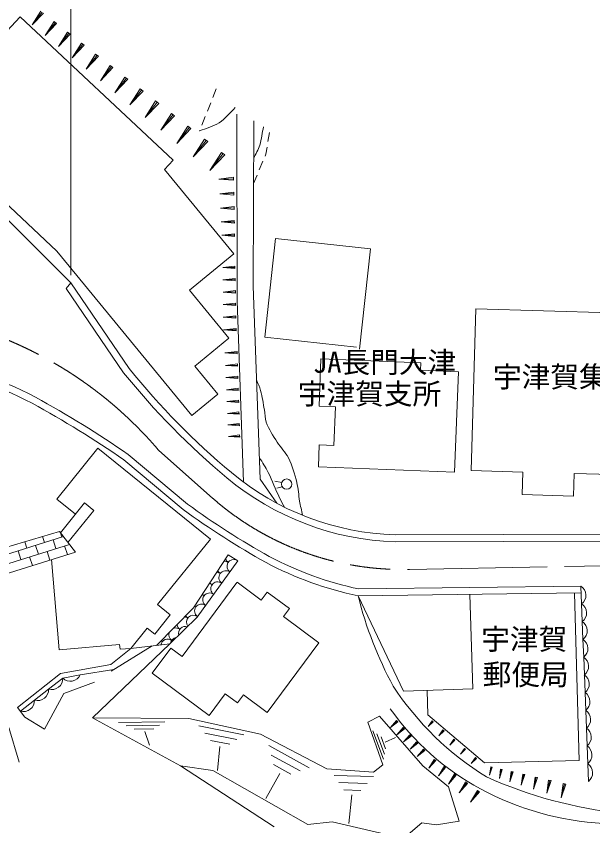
# Model space of a CAD drawing. Units: millimetres, scale not verified. Extents: x 40000 to 680000, y 20000 to 380000.
# Drawn here: x 89698 to 139947, y 244734 to 315316 of the extents above; entities that cross this region are included whole.
import ezdxf
from ezdxf.enums import TextEntityAlignment as Align

# ---------------------------------------------------------------- set-up
doc = ezdxf.new("R2010")
doc.units = ezdxf.units.MM
doc.header["$LTSCALE"] = 1000
doc.linetypes.add('CHAIN', pattern=[18.5, 12, -1.5, 3.5, -1.5])
for name, color, linetype, lineweight in [('M-BGD', 7, 'Continuous', 13), ('M-BMK', 2, 'CHAIN', 13), ('M-WORK', 1, 'Continuous', 13)]:
    doc.layers.add(name, color=color, linetype=linetype, lineweight=lineweight)
doc.styles.add('ＭＳ ゴシック', font='')
doc.styles.get('ＭＳ ゴシック').set_extended_font_data('MS Gothic')

msp = doc.modelspace()

# ---------------------------------------------------------------- linework, layer by layer
at = {"layer": 'M-BMK'}
for p, q in [((102132, 277451), (106807, 273303)), ((123971, 267092), (159015, 267732))]:
    msp.add_line(p, q, dxfattribs=at)
for centre, radius, start, end in [((75451, 254798), 35000, 40.33269, 85.18827), ((123309, 292083), 25000, 228.69372, 271.51821)]:
    msp.add_arc(centre, radius, start, end, dxfattribs=at)
at = {"layer": 'M-WORK'}
for p, q in [((94455, 292729), (94455, 334207)), ((91846, 315740), (91093, 314552)), ((91955, 315655), (91093, 314552)), ((92064, 315570), (91093, 314552)), ((90036, 315262), (81342, 305989)), ((90036, 315262), (103369, 302761)), ((92999, 314840), (92228, 313623)), ((92999, 314840), (93222, 314665)), ((93111, 314753), (92228, 313623)), ((93222, 314665), (92228, 313623)), ((94178, 313918), (93389, 312672)), ((94293, 313829), (93389, 312672)), ((94407, 313740), (93389, 312672)), ((94178, 313918), (94407, 313740)), ((95385, 312976), (94576, 311699)), ((95502, 312884), (94576, 311699)), ((95620, 312793), (94576, 311699)), ((95385, 312976), (95620, 312793)), ((96620, 312011), (95792, 310703)), ((96620, 312011), (96860, 311824)), ((96740, 311917), (95792, 310703)), ((96860, 311824), (95792, 310703)), ((97883, 311024), (97035, 309685)), ((98006, 310928), (97035, 309685)), ((98129, 310832), (97035, 309685)), ((97883, 311024), (98129, 310832)), ((99176, 310014), (98307, 308643)), ((99302, 309916), (98307, 308643)), ((99176, 310014), (99428, 309818)), ((99428, 309818), (98307, 308643)), ((100499, 308981), (99609, 307576)), ((100628, 308880), (99609, 307576)), ((100757, 308779), (99609, 307576)), ((100499, 308981), (100757, 308779)), ((107123, 308986), (106831, 308241)), ((101852, 307924), (100941, 306485)), ((101984, 307821), (100941, 306485)), ((101852, 307924), (102116, 307717)), ((106649, 307776), (106356, 307031)), ((102116, 307717), (100941, 306485)), ((103237, 306842), (102303, 305369)), ((103372, 306736), (102303, 305369)), ((103507, 306631), (102303, 305369)), ((103237, 306842), (103507, 306631)), ((106174, 306566), (105882, 305821)), ((108929, 306763), (108964, 290488)), ((93229, 294844), (81342, 305989)), ((104653, 305735), (103698, 304227)), ((104792, 305627), (103698, 304227)), ((104653, 305735), (104930, 305519)), ((110406, 306183), (110353, 291788)), ((104930, 305519), (103698, 304227)), ((105699, 305355), (105682, 305313)), ((111639, 304397), (111774, 305185)), ((106103, 304603), (105124, 303058)), ((106245, 304492), (105124, 303058)), ((106386, 304381), (105124, 303058)), ((106103, 304603), (106386, 304381)), ((111447, 303274), (111555, 303904)), ((107586, 303444), (106584, 301862)), ((107731, 303331), (106584, 301862)), ((107876, 303217), (106584, 301862)), ((107586, 303444), (107876, 303217)), ((111385, 303126), (111447, 303274)), ((103369, 302761), (102614, 301956)), ((110885, 301925), (111193, 302664)), ((108657, 294588), (102614, 301956)), ((110386, 300725), (110693, 301464)), ((108636, 301269), (107363, 301115)), ((108638, 301139), (107363, 301115)), ((108641, 301009), (107363, 301115)), ((108636, 301269), (108641, 301009)), ((86129, 300400), (94455, 292068)), ((108660, 299971), (107433, 299823)), ((108662, 299845), (107433, 299823)), ((108665, 299720), (107433, 299823)), ((108660, 299971), (108665, 299720)), ((108683, 298719), (107500, 298576)), ((108686, 298598), (107500, 298576)), ((108688, 298477), (107500, 298576)), ((108683, 298719), (108688, 298477)), ((108706, 297511), (107566, 297374)), ((108708, 297395), (107566, 297374)), ((108710, 297279), (107566, 297374)), ((108706, 297511), (108710, 297279)), ((108727, 296347), (107628, 296214)), ((108729, 296234), (107628, 296214)), ((108731, 296122), (107628, 296214)), ((108727, 296347), (108731, 296122)), ((112303, 295926), (111373, 287336)), ((112303, 295926), (120565, 295031)), ((120565, 295031), (119620, 286296)), ((104998, 280494), (93229, 294844)), ((104794, 291420), (108657, 294588)), ((108750, 293520), (107705, 293394)), ((108752, 293416), (107705, 293394)), ((108754, 293312), (107705, 293394)), ((108750, 293520), (108754, 293312)), ((108772, 292461), (107715, 292333)), ((108775, 292356), (107715, 292333)), ((108777, 292251), (107715, 292333)), ((108772, 292461), (108777, 292251)), ((94055, 291588), (94455, 292068)), ((94055, 291588), (99057, 284238)), ((94455, 292068), (99540, 284596)), ((110353, 291788), (110968, 274951)), ((104794, 291420), (108219, 287245)), ((108795, 291389), (107725, 291260)), ((108798, 291283), (107725, 291260)), ((108800, 291176), (107725, 291260)), ((108795, 291389), (108800, 291176)), ((108819, 290304), (107735, 290173)), ((108821, 290196), (107735, 290173)), ((108823, 290088), (107735, 290173)), ((108819, 290304), (108823, 290088)), ((108964, 290488), (109505, 274698)), ((129748, 289789), (129351, 275705)), ((129748, 289789), (154110, 289102)), ((108842, 289206), (107746, 289073)), ((108845, 289097), (107746, 289073)), ((108847, 288988), (107746, 289073)), ((108842, 289206), (108847, 288988)), ((108866, 288095), (107756, 287960)), ((108869, 287984), (107756, 287960)), ((108866, 288095), (108871, 287873)), ((108871, 287873), (107756, 287960)), ((111373, 287336), (119356, 286472)), ((108219, 287245), (105256, 284814)), ((108955, 286097), (107877, 285956)), ((108959, 285988), (107877, 285956)), ((108962, 285879), (107877, 285956)), ((108955, 286097), (108962, 285879)), ((116090, 281319), (116254, 285440)), ((124952, 285095), (116254, 285440)), ((107271, 282358), (105256, 284814)), ((108987, 285013), (107924, 284874)), ((108991, 284906), (107924, 284874)), ((108994, 284798), (107924, 284874)), ((108987, 285013), (108994, 284798)), ((124952, 285095), (124926, 284454)), ((128232, 284323), (124926, 284454)), ((109019, 283944), (107970, 283807)), ((109022, 283838), (107970, 283807)), ((109025, 283732), (107970, 283807)), ((109019, 283944), (109025, 283732)), ((128232, 284323), (127884, 275560)), ((104998, 280494), (107271, 282358)), ((109050, 282890), (108016, 282755)), ((109053, 282785), (108016, 282755)), ((109056, 282681), (108016, 282755)), ((109050, 282890), (109056, 282681)), ((109081, 281850), (108061, 281716)), ((109084, 281747), (108061, 281716)), ((109087, 281644), (108061, 281716)), ((109081, 281850), (109087, 281644)), ((116090, 281319), (117525, 281262)), ((117525, 281262), (117392, 277899)), ((109111, 280824), (108105, 280693)), ((109114, 280722), (108105, 280693)), ((109117, 280621), (108105, 280693)), ((109111, 280824), (109117, 280621)), ((109141, 279812), (108149, 279683)), ((109144, 279712), (108149, 279683)), ((109147, 279612), (108149, 279683)), ((109141, 279812), (109147, 279612)), ((109171, 278814), (108192, 278686)), ((109171, 278814), (109177, 278617)), ((109174, 278716), (108192, 278686)), ((109177, 278617), (108192, 278686)), ((96814, 277649), (93234, 273214)), ((96814, 277649), (106617, 269735)), ((116033, 276031), (116109, 277950)), ((117392, 277899), (116109, 277950)), ((99452, 277104), (104619, 272780)), ((99087, 276627), (104249, 272307)), ((116033, 276031), (127884, 275560)), ((129351, 275705), (133855, 275578)), ((133855, 275578), (133800, 273611)), ((138317, 275452), (138262, 273486)), ((138317, 275452), (141593, 275360)), ((110968, 274951), (112405, 272863)), ((112843, 274669), (112232, 274779)), ((112889, 274282), (112413, 274181)), ((93234, 273214), (94864, 271898)), ((133800, 273611), (138262, 273486)), ((93555, 270277), (95659, 272883)), ((95659, 272883), (96463, 272234)), ((96463, 272234), (94207, 269441)), ((86040, 267499), (93815, 269944)), ((92153, 269422), (91986, 269951)), ((93156, 268899), (92916, 269662)), ((93679, 269902), (93565, 270265)), ((106617, 269735), (102002, 264019)), ((122722, 270096), (157363, 270219)), ((85617, 266527), (94339, 269271)), ((90627, 268942), (90452, 269496)), ((91630, 268419), (91390, 269182)), ((94159, 268376), (93919, 269139)), ((122713, 269496), (157371, 269619)), ((90103, 267938), (89863, 268702)), ((92633, 267895), (92393, 268659)), ((105142, 263729), (108165, 268343)), ((108165, 268343), (109017, 267833)), ((91107, 267415), (90867, 268178)), ((92773, 267940), (93448, 260074)), ((109017, 267833), (105458, 262920)), ((108934, 265939), (104169, 259501)), ((108950, 265961), (111052, 264405)), ((119558, 265381), (138918, 265633)), ((138918, 265633), (138976, 264085)), ((111575, 265111), (111052, 264405)), ((111575, 265111), (113511, 263678)), ((119499, 264780), (138940, 265033)), ((119499, 264780), (123463, 256464)), ((129225, 264907), (129505, 256670)), ((138364, 265026), (138745, 250427)), ((103122, 263114), (102002, 264019)), ((138976, 264085), (139034, 262536)), ((101939, 260458), (105142, 263729)), ((112988, 262972), (113511, 263678)), ((101774, 261444), (103122, 263114)), ((105458, 262920), (103093, 260588)), ((116064, 260696), (112988, 262972)), ((101116, 261975), (99686, 260203)), ((101116, 261975), (101774, 261444)), ((139034, 262536), (139092, 260988)), ((98709, 260526), (93448, 260074)), ((103093, 260588), (96341, 254155)), ((98709, 260526), (98744, 260122)), ((99686, 260203), (103093, 260588)), ((116064, 260696), (111563, 254614)), ((139092, 260988), (139151, 259440)), ((99686, 260203), (97945, 258808)), ((97971, 258228), (101550, 260414)), ((98744, 260122), (99686, 260203)), ((101550, 258030), (103180, 260233)), ((104169, 259501), (103180, 260233)), ((139151, 259440), (139209, 257891)), ((97945, 258808), (93568, 258008)), ((95282, 257885), (98217, 258368)), ((93568, 258008), (89816, 255055)), ((93753, 257613), (95282, 257885)), ((101550, 258030), (106504, 254365)), ((139209, 257891), (139267, 256343)), ((92523, 256651), (93753, 257613)), ((93849, 256277), (96512, 257252)), ((91293, 255689), (92523, 256651)), ((92162, 253148), (93849, 256277)), ((107901, 256253), (106504, 254365)), ((108989, 255447), (107901, 256253)), ((129505, 256670), (123463, 256464)), ((125526, 256535), (125581, 254423)), ((139267, 256343), (139326, 254794)), ((90063, 254727), (91293, 255689)), ((108989, 255447), (109501, 256139)), ((109501, 256139), (111563, 254614)), ((89816, 255055), (90457, 254203)), ((90457, 254203), (92162, 253148)), ((104004, 249954), (96341, 254155)), ((96341, 254155), (104742, 254102)), ((104742, 254102), (110981, 252731)), ((120331, 253768), (121368, 254295)), ((121368, 254295), (125147, 249954)), ((125581, 254423), (130505, 250211)), ((139326, 254794), (139384, 253246)), ((98616, 253750), (102651, 253812)), ((99293, 253455), (102175, 253499)), ((105620, 253460), (109532, 252661)), ((121650, 250060), (120331, 253768)), ((122836, 253904), (122309, 253294)), ((122891, 253846), (122309, 253294)), ((122946, 253789), (122309, 253294)), ((122836, 253904), (122946, 253789)), ((125948, 253886), (125597, 253379)), ((125995, 253846), (125597, 253379)), ((126042, 253807), (125597, 253379)), ((125948, 253886), (126042, 253807)), ((89069, 253293), (89965, 250279)), ((99969, 253159), (101699, 253185)), ((100901, 252969), (101301, 251751)), ((106129, 252820), (108923, 252249)), ((110981, 252731), (116781, 249690)), ((121708, 250546), (120773, 253000)), ((121800, 250994), (121132, 252747)), ((123414, 253295), (122881, 252678)), ((123469, 253237), (122881, 252678)), ((123525, 253178), (122881, 252678)), ((123414, 253295), (123525, 253178)), ((126888, 253088), (126536, 252579)), ((126935, 253048), (126536, 252579)), ((126981, 253008), (126536, 252579)), ((126888, 253088), (126981, 253008)), ((139384, 253246), (139442, 251698)), ((106637, 252180), (108314, 251837)), ((121892, 251441), (121491, 252493)), ((121842, 252032), (122744, 252419)), ((123998, 252679), (123459, 252055)), ((124055, 252620), (123459, 252055)), ((124111, 252561), (123459, 252055)), ((123998, 252679), (124111, 252561)), ((124589, 252057), (124044, 251425)), ((124646, 251997), (124044, 251425)), ((124589, 252057), (124703, 251937)), ((127829, 252288), (127476, 251778)), ((127876, 252248), (127476, 251778)), ((127923, 252208), (127476, 251778)), ((127829, 252288), (127923, 252208)), ((107442, 251658), (107242, 249554)), ((111707, 251724), (115238, 249792)), ((124703, 251937), (124044, 251425)), ((125187, 251427), (124635, 250788)), ((125245, 251366), (124635, 250788)), ((125302, 251306), (124635, 250788)), ((125187, 251427), (125302, 251306)), ((128771, 251487), (128417, 250975)), ((128818, 251447), (128417, 250975)), ((128865, 251407), (128417, 250975)), ((128771, 251487), (128865, 251407)), ((139442, 251698), (139501, 250149)), ((111910, 250901), (114432, 249521)), ((129715, 250685), (129360, 250172)), ((129762, 250645), (129360, 250172)), ((129809, 250605), (129360, 250172)), ((129715, 250685), (129809, 250605)), ((112176, 244646), (104004, 249954)), ((104004, 249954), (106833, 249567)), ((112112, 250078), (113625, 249250)), ((120841, 249409), (121650, 250060)), ((125147, 249954), (127379, 248144)), ((126114, 250528), (125665, 249755)), ((126184, 250478), (125665, 249755)), ((126254, 250428), (125665, 249755)), ((126114, 250528), (126254, 250428)), ((126974, 249912), (126492, 249081)), ((126974, 249912), (127124, 249803)), ((138745, 250427), (130505, 250211)), ((131052, 249869), (130957, 249135)), ((131052, 249869), (131190, 249838)), ((139501, 250149), (139559, 248601)), ((106833, 249567), (115111, 244840)), ((112668, 249299), (111460, 247111)), ((116781, 249690), (120841, 249409)), ((127049, 249857), (126492, 249081)), ((127124, 249803), (126492, 249081)), ((127887, 249256), (127370, 248365)), ((127967, 249198), (127370, 248365)), ((127887, 249256), (128048, 249140)), ((131121, 249853), (130957, 249135)), ((131190, 249838), (130957, 249135)), ((131910, 249674), (131806, 248868)), ((131986, 249656), (131806, 248868)), ((132061, 249639), (131806, 248868)), ((131910, 249674), (132061, 249639)), ((132837, 249462), (132723, 248579)), ((132920, 249443), (132723, 248579)), ((133003, 249425), (132723, 248579)), ((132837, 249462), (133003, 249425)), ((133839, 249234), (133714, 248267)), ((133930, 249213), (133714, 248267)), ((134021, 249193), (133714, 248267)), ((133839, 249234), (134021, 249193)), ((117398, 249132), (120831, 249045)), ((117824, 248496), (120276, 248434)), ((128048, 249140), (127370, 248365)), ((128856, 248561), (128302, 247605)), ((128943, 248499), (128302, 247605)), ((128856, 248561), (129029, 248436)), ((134922, 248987), (134786, 247930)), ((135021, 248964), (134786, 247930)), ((135121, 248942), (134786, 247930)), ((134922, 248987), (135121, 248942)), ((136093, 248720), (135944, 247566)), ((136201, 248695), (135944, 247566)), ((136310, 248671), (135944, 247566)), ((136093, 248720), (136310, 248671)), ((118250, 247860), (119721, 247823)), ((127379, 248144), (128293, 245138)), ((129029, 248436), (128302, 247605)), ((129885, 247822), (129291, 246798)), ((129978, 247756), (129291, 246798)), ((129885, 247822), (130071, 247689)), ((137358, 248432), (137196, 247171)), ((137477, 248405), (137196, 247171)), ((137595, 248378), (137196, 247171)), ((137358, 248432), (137595, 248378)), ((118942, 247426), (118684, 244932)), ((130071, 247689), (129291, 246798)), ((115111, 244840), (117238, 245068)), ((117238, 245068), (121843, 244014)), ((125042, 244998), (119101, 239936)), ((126325, 244822), (125042, 244998)), ((128293, 245138), (126325, 244822))]:
    msp.add_line(p, q, dxfattribs=at)
msp.add_lwpolyline([(70289, 286049), (78466, 280487), (79925, 274635), (81243, 270416), (83106, 266831), (85558, 266392), (86384, 268290), (93467, 270390), (94864, 268597), (87685, 266339)], dxfattribs=at)
msp.add_circle((113269, 274524), 450, dxfattribs=at)
for centre, radius, start, end in [((75512, 252238), 33806, 62.03149, 80.45121), ((75512, 252238), 33206, 62.0359, 80.41636), ((149631, 324901), 64294, 218.82152, 230.17036), ((149631, 324901), 64894, 218.80027, 230.17055), ((51226, 208035), 84240, 55.07624, 61.54212), ((51226, 208035), 83640, 55.09414, 61.54036), ((123492, 293587), 23504, 230.21093, 268.12124), ((123492, 293587), 24104, 230.21043, 268.14732), ((146294, 330001), 70788, 233.93349, 240.79599), ((146294, 330001), 71388, 233.91725, 240.80189), ((125897, 295038), 30327, 242.2028, 257.93463), ((107827, 267213), 600, 54.07637, 90.90115), ((108531, 268185), 600, 195.84667, 234.07637), ((108665, 267347), 600, 64.17001, 234.07637), ((125897, 295038), 30927, 242.18912, 258.06003), ((107123, 266241), 600, 54.07637, 84.62564), ((107827, 267213), 600, 202.63016, 234.07637), ((107961, 266375), 600, 54.07637, 234.07637), ((106419, 265270), 600, 54.07637, 78.69563), ((107123, 266241), 600, 208.90567, 234.07637), ((107257, 265403), 600, 54.07637, 234.07637), ((138397, 264838), 950, 307.5423, 56.77167), ((105715, 264298), 600, 54.07637, 73.004), ((106419, 265270), 600, 214.83569, 234.07637), ((106553, 264432), 600, 54.07637, 234.07637), ((151744, 272770), 33220, 193.91622, 208.53466), ((105849, 263460), 600, 54.07637, 234.07637), ((138455, 263290), 950, 307.5423, 56.77167), ((105011, 263326), 600, 54.07637, 67.4731), ((105715, 264298), 600, 220.52731, 234.07637), ((104307, 262354), 600, 54.07637, 83.09259), ((105011, 263326), 600, 207.30589, 234.07637), ((105145, 262488), 600, 54.07637, 216.18826), ((103603, 261383), 600, 54.07637, 110.16501), ((104307, 262354), 600, 188.12642, 234.07637), ((104441, 261516), 600, 72.99556, 196.21688), ((138513, 261741), 950, 307.5423, 56.77167), ((103603, 261383), 600, 161.05401, 234.07637), ((102061, 260277), 600, 54.07637, 66.44051), ((102899, 260411), 600, 54.07637, 171.55582), ((102765, 261249), 600, 222.10437, 234.07637), ((103737, 260545), 600, 98.17091, 171.04153), ((138572, 260193), 950, 307.5423, 56.77167), ((138630, 258645), 950, 307.5423, 56.77167), ((94420, 258294), 954, 225.59753, 334.60622), ((138688, 257096), 950, 307.5423, 56.77167), ((92792, 257574), 962, 253.77336, 2.28921), ((91562, 256612), 962, 253.77336, 2.28921), ((144382, 271183), 26081, 213.20287, 238.30483), ((138747, 255548), 950, 307.5423, 56.77167), ((90332, 255650), 962, 253.77336, 2.28921), ((141105, 268199), 23017, 215.19609, 241.58458), ((138805, 253999), 950, 307.5423, 56.77167), ((138863, 252451), 950, 307.5423, 56.77167), ((138922, 250903), 950, 307.5423, 56.77167), ((138980, 249354), 950, 307.5423, 56.77167), ((146620, 284784), 39181, 245.99277, 263.84564), ((142314, 270556), 25666, 241.71504, 266.7424)]:
    msp.add_arc(centre, radius, start, end, dxfattribs=at)
for points, knots in [([(105682, 305313), (106253, 305550), (106877, 305688), (107396, 306025), (107933, 306373), (108327, 306903), (108793, 307343)], [0, 0, 0, 0, 1, 1, 1, 2, 2, 2, 2]), ([(110394, 302931), (110569, 303312), (110790, 303675), (110920, 304074), (111089, 304594), (111136, 305146), (111245, 305682)], [0, 0, 0, 0, 1, 1, 1, 2, 2, 2, 2]), ([(110652, 283607), (110764, 283297), (110901, 282994), (110990, 282675), (111144, 282123), (111226, 281553), (111324, 280988), (111385, 280638), (111368, 280270), (111482, 279934), (111696, 279300), (112093, 278742), (112449, 278176), (112744, 277707), (113162, 277316), (113415, 276823), (113763, 276145), (113973, 275401), (114154, 274661), (114283, 274131), (114305, 273581), (114400, 273044), (114472, 272632), (114563, 272223), (114644, 271812)], [0, 0, 0, 0, 1, 1, 1, 2, 2, 2, 3, 3, 3, 4, 4, 4, 5, 5, 5, 6, 6, 6, 7, 7, 7, 8, 8, 8, 8]), ([(110899, 276841), (111152, 276407), (111429, 275987), (111658, 275540), (112025, 274823), (112290, 274058), (112642, 273334), (112777, 273057), (112930, 272790), (113073, 272518)], [0, 0, 0, 0, 1, 1, 1, 2, 2, 2, 3, 3, 3, 3])]:
    msp.add_open_spline(points, degree=3, knots=knots, dxfattribs=at)

# ---------------------------------------------------------------- texts
at = {"layer": 'M-BGD', "style": 'ＭＳ ゴシック'}
for s, p in [('JA長門大津', (115556, 283677)), ('宇津賀集落センター', (131248, 282415)), ('宇津賀支所', (114239, 280933)), ('宇津賀', (130225, 259545)), ('郵便局', (130348, 256458))]:
    msp.add_text(s, height=1833, dxfattribs=at).set_placement(p, align=Align.BOTTOM_LEFT)

doc.saveas('drawing.dxf')
